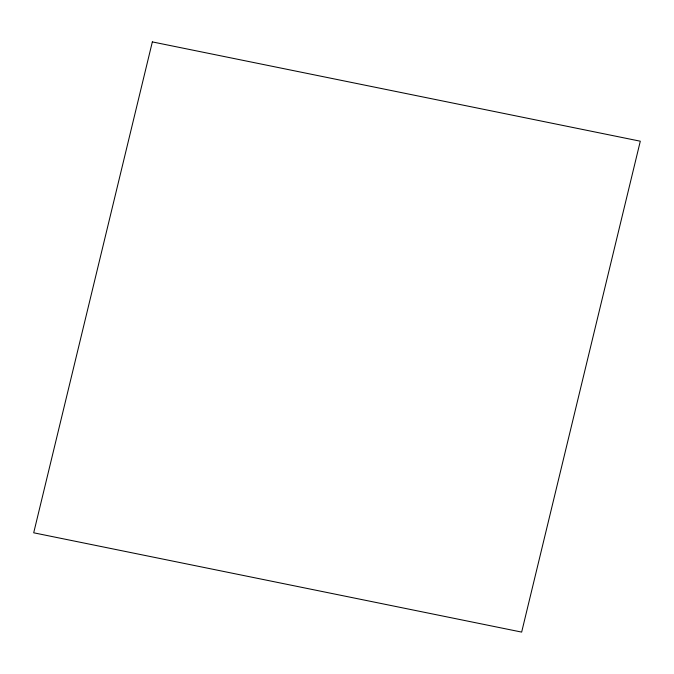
<?xml version="1.0" encoding="UTF-8"?>
<svg xmlns="http://www.w3.org/2000/svg" width="674" height="674" viewBox="0 0 674 674"><rect width="100%" height="100%" fill="white"/><g stroke="black" fill="none" stroke-linecap="round" stroke-linejoin="round"><path stroke-width="1.01" d="M152.341 41.906L33.7 532.797L521.659 632.094L640.3 141.203L152.341 41.906"/></g></svg>
